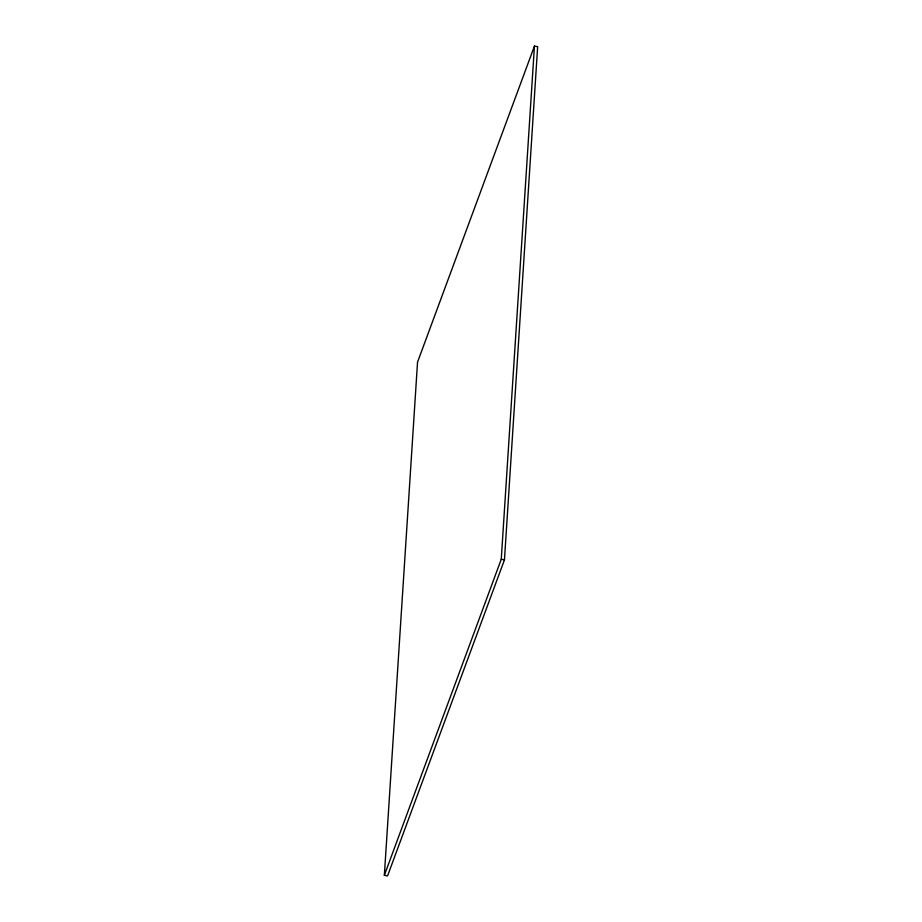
<?xml version="1.0" encoding="UTF-8"?>
<svg xmlns="http://www.w3.org/2000/svg" width="922" height="922" viewBox="0 0 922 922"><rect width="100%" height="100%" fill="white"/><g stroke="black" fill="none" stroke-linecap="round" stroke-linejoin="round"><path stroke-width="1.38" d="M384.347 875.312L417.539 362.15L534.449 46.1L537.653 46.688L504.461 559.85L387.551 875.9L384.347 875.312L501.257 559.262L534.449 46.1M501.257 559.262L504.461 559.85"/></g></svg>
